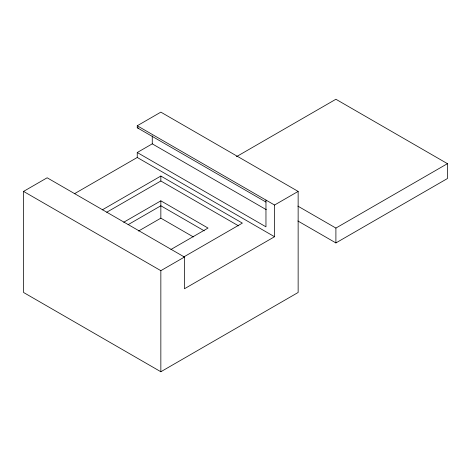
<?xml version="1.0" encoding="UTF-8"?>
<svg xmlns="http://www.w3.org/2000/svg" width="471" height="471" viewBox="0 0 471 471"><rect width="100%" height="100%" fill="white"/><g stroke="black" fill="none" stroke-linecap="round" stroke-linejoin="round"><path stroke-width="0.71" d="M137.249 125.763L160.846 112.139L298.143 191.409L298.143 292.473L160.846 371.743L23.55 292.473L23.55 191.409L47.147 177.785L184.444 257.048L184.444 288.758L274.546 236.736L274.546 205.032L137.249 125.763L137.249 127.747L265.962 202.059M274.546 236.736L137.249 157.473L137.249 152.516L152.263 143.849L266.321 209.701M74.43 193.74L137.249 157.473M102.254 209.878L160.846 176.048L242.365 223.113L183.772 256.942M106.711 212.256L160.846 181.005L238.544 225.862M236.389 156.713L335.9 99.257L447.45 163.667L447.45 178.527L335.9 242.93L297.866 220.976M123.72 222.253L160.846 200.823L208.041 228.07L170.914 249.5M128.124 224.667L160.846 205.774L204.267 230.843M138.545 231.037L160.846 218.161L193.345 236.925M23.55 191.409L160.846 270.672L184.444 257.048M274.546 205.032L298.143 191.409M297.866 206.115L335.9 228.07L447.45 163.667M137.249 127.747L138.615 128.083M137.249 152.516L265.962 226.828L265.962 200.075M335.9 228.07L335.9 242.93M160.846 176.048L160.846 181.005M160.846 200.823L160.846 218.161M160.846 270.672L160.846 371.743M152.263 135.831L152.263 143.849"/></g></svg>
